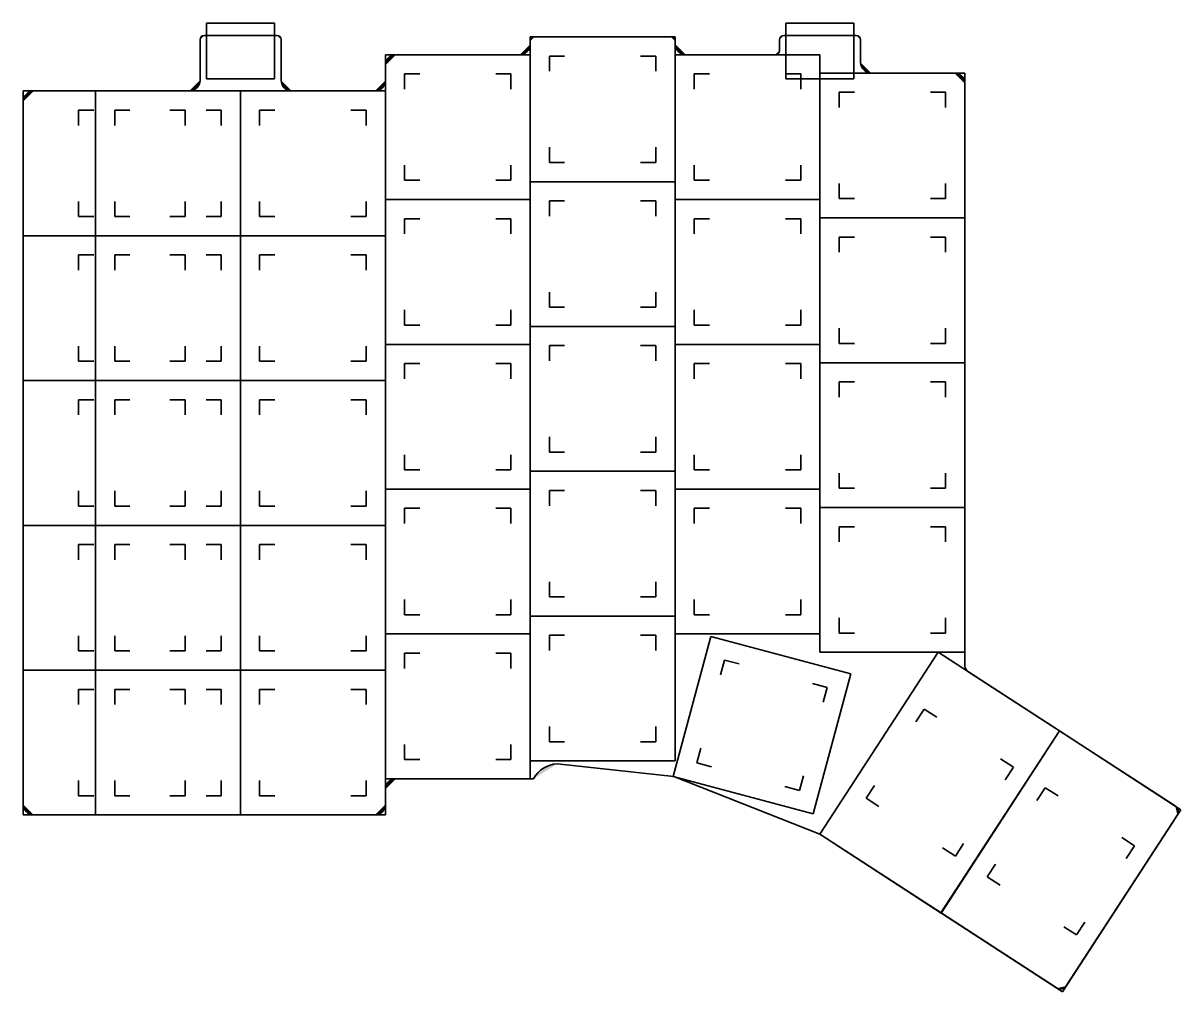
# Model space of a CAD drawing. Header units: inches. Extents: x 40 to 192, y -184 to -57.
import ezdxf

# ---------------------------------------------------------------- set-up
doc = ezdxf.new("R2010")
doc.units = ezdxf.units.IN
doc.header["$MEASUREMENT"] = 0
doc.layers.add('Layer 1', color=7, linetype='Continuous')

# ---------------------------------------------------------------- blocks, each defined once
blk = doc.blocks.new('block 6')
at = {"layer": 'Layer 1', "true_color": 0x010101}
h = blk.add_hatch(color=18, dxfattribs=at)
h.dxf.hatch_style = 2
edge = h.paths.add_edge_path()
edge.add_spline(control_points=[(63.64, -58.27), (63.32, -58.27), (63.07, -58.52), (63.07, -58.84)], knot_values=[0, 0, 0, 0, 0.352778, 0.352778, 0.352778, 0.352778], degree=3, periodic=0)
edge.add_line((63.07, -58.84), (63.64, -58.27))
h = blk.add_hatch(color=18, dxfattribs=at)
h.dxf.hatch_style = 2
edge = h.paths.add_edge_path()
edge.add_spline(control_points=[(73.74, -58.84), (73.74, -58.52), (73.48, -58.27), (73.16, -58.27)], knot_values=[0, 0, 0, 0, 0.352778, 0.352778, 0.352778, 0.352778], degree=3, periodic=0)
edge.add_line((73.16, -58.27), (73.74, -58.84))
h = blk.add_hatch(color=18, dxfattribs=at)
h.dxf.hatch_style = 2
edge = h.paths.add_edge_path()
edge.add_spline(control_points=[(107.07, -58.47), (106.76, -58.47), (106.5, -58.72), (106.5, -59.04)], knot_values=[0, 0, 0, 0, 0.352778, 0.352778, 0.352778, 0.352778], degree=3, periodic=0)
edge.add_line((106.5, -59.04), (107.07, -58.47))
h = blk.add_hatch(color=18, dxfattribs=at)
h.dxf.hatch_style = 2
edge = h.paths.add_edge_path()
edge.add_spline(control_points=[(125.55, -59.04), (125.55, -58.72), (125.3, -58.47), (124.98, -58.47)], knot_values=[0, 0, 0, 0, 0.352778, 0.352778, 0.352778, 0.352778], degree=3, periodic=0)
edge.add_line((124.98, -58.47), (125.55, -59.04))
h = blk.add_hatch(color=18, dxfattribs=at)
h.dxf.hatch_style = 2
edge = h.paths.add_edge_path()
edge.add_spline(control_points=[(139.84, -58.28), (139.52, -58.28), (139.27, -58.53), (139.27, -58.85)], knot_values=[0, 0, 0, 0, 0.352778, 0.352778, 0.352778, 0.352778], degree=3, periodic=0)
edge.add_line((139.27, -58.85), (139.84, -58.28))
h = blk.add_hatch(color=18, dxfattribs=at)
h.dxf.hatch_style = 2
edge = h.paths.add_edge_path()
edge.add_spline(control_points=[(149.94, -58.85), (149.94, -58.53), (149.68, -58.28), (149.36, -58.28)], knot_values=[0, 0, 0, 0, 0.352778, 0.352778, 0.352778, 0.352778], degree=3, periodic=0)
edge.add_line((149.36, -58.28), (149.94, -58.85))
h = blk.add_hatch(color=18, dxfattribs=at)
h.dxf.hatch_style = 2
edge = h.paths.add_edge_path()
edge.add_spline(control_points=[(88.85, -60.82), (88.08, -60.82), (87.45, -61.44), (87.45, -62.22)], knot_values=[0, 0, 0, 0, 0.352778, 0.352778, 0.352778, 0.352778], degree=3, periodic=0)
edge.add_line((87.45, -62.22), (88.85, -60.82))
h = blk.add_hatch(color=18, dxfattribs=at)
h.dxf.hatch_style = 2
edge = h.paths.add_edge_path()
edge.add_spline(control_points=[(105.1, -60.82), (105.88, -60.82), (106.5, -60.19), (106.5, -59.42), (106.5, -59.42), (106.5, -59.42), (106.5, -59.42)], knot_values=[0, 0, 0, 0, 0.352778, 0.352778, 0.352778, 0.705556, 0.705556, 0.705556, 0.705556], degree=3, periodic=0)
edge.add_line((106.5, -59.42), (105.1, -60.82))
h = blk.add_hatch(color=18, dxfattribs=at)
h.dxf.hatch_style = 2
edge = h.paths.add_edge_path()
edge.add_spline(control_points=[(125.55, -59.42), (125.55, -60.19), (126.18, -60.82), (126.95, -60.82), (126.95, -60.82), (126.95, -60.82), (126.95, -60.82)], knot_values=[0, 0, 0, 0, 0.352778, 0.352778, 0.352778, 0.705556, 0.705556, 0.705556, 0.705556], degree=3, periodic=0)
edge.add_line((126.95, -60.82), (125.55, -59.42))
h = blk.add_hatch(color=18, dxfattribs=at)
h.dxf.hatch_style = 2
edge = h.paths.add_edge_path()
edge.add_spline(control_points=[(138.7, -60.82), (139.01, -60.82), (139.27, -60.56), (139.27, -60.25)], knot_values=[0, 0, 0, 0, 0.352778, 0.352778, 0.352778, 0.352778], degree=3, periodic=0)
edge.add_line((139.27, -60.25), (138.7, -60.82))
h = blk.add_hatch(color=18, dxfattribs=at)
h.dxf.hatch_style = 2
edge = h.paths.add_edge_path()
edge.add_spline(control_points=[(149.94, -61.83), (149.94, -62.61), (150.56, -63.23), (151.33, -63.23)], knot_values=[0, 0, 0, 0, 0.352778, 0.352778, 0.352778, 0.352778], degree=3, periodic=0)
edge.add_line((151.33, -63.23), (149.94, -61.83))
h = blk.add_hatch(color=18, dxfattribs=at)
h.dxf.hatch_style = 2
edge = h.paths.add_edge_path()
edge.add_spline(control_points=[(163.65, -64.63), (163.65, -63.86), (163.03, -63.23), (162.25, -63.23)], knot_values=[0, 0, 0, 0, 0.352778, 0.352778, 0.352778, 0.352778], degree=3, periodic=0)
edge.add_line((162.25, -63.23), (163.65, -64.63))
h = blk.add_hatch(color=18, dxfattribs=at)
h.dxf.hatch_style = 2
edge = h.paths.add_edge_path()
edge.add_spline(control_points=[(61.67, -65.58), (62.44, -65.58), (63.07, -64.96), (63.07, -64.18)], knot_values=[0, 0, 0, 0, 0.352778, 0.352778, 0.352778, 0.352778], degree=3, periodic=0)
edge.add_line((63.07, -64.18), (61.67, -65.58))
h = blk.add_hatch(color=18, dxfattribs=at)
h.dxf.hatch_style = 2
edge = h.paths.add_edge_path()
edge.add_spline(control_points=[(73.74, -64.18), (73.74, -64.96), (74.36, -65.58), (75.13, -65.58)], knot_values=[0, 0, 0, 0, 0.352778, 0.352778, 0.352778, 0.352778], degree=3, periodic=0)
edge.add_line((75.13, -65.58), (73.74, -64.18))
h = blk.add_hatch(color=18, dxfattribs=at)
h.dxf.hatch_style = 2
edge = h.paths.add_edge_path()
edge.add_spline(control_points=[(86.05, -65.58), (86.83, -65.58), (87.45, -64.96), (87.45, -64.18)], knot_values=[0, 0, 0, 0, 0.352778, 0.352778, 0.352778, 0.352778], degree=3, periodic=0)
edge.add_line((87.45, -64.18), (86.05, -65.58))
h = blk.add_hatch(color=18, dxfattribs=at)
h.dxf.hatch_style = 2
edge = h.paths.add_edge_path()
edge.add_spline(control_points=[(41.22, -65.58), (40.45, -65.58), (39.83, -66.21), (39.83, -66.98)], knot_values=[0, 0, 0, 0, 0.352778, 0.352778, 0.352778, 0.352778], degree=3, periodic=0)
edge.add_line((39.83, -66.98), (41.22, -65.58))
h = blk.add_hatch(color=18, dxfattribs=at)
h.dxf.hatch_style = 2
edge = h.paths.add_edge_path()
edge.add_spline(control_points=[(163.65, -141.2), (163.65, -141.55), (163.84, -141.87), (164.15, -142.03)], knot_values=[0, 0, 0, 0, 0.352778, 0.352778, 0.352778, 0.352778], degree=3, periodic=0)
edge.add_line((164.15, -142.03), (163.65, -141.2))
h = blk.add_hatch(color=18, dxfattribs=at)
h.dxf.hatch_style = 2
edge = h.paths.add_edge_path()
edge.add_spline(control_points=[(110.05, -154.1), (108.74, -154.17), (107.56, -154.91), (106.94, -156.06)], knot_values=[0, 0, 0, 0, 0.352778, 0.352778, 0.352778, 0.352778], degree=3, periodic=0)
edge.add_line((106.94, -156.06), (110.05, -154.1))
h = blk.add_hatch(color=18, dxfattribs=at)
h.dxf.hatch_style = 2
edge = h.paths.add_edge_path()
edge.add_spline(control_points=[(88.85, -156.07), (88.08, -156.07), (87.45, -156.69), (87.45, -157.47)], knot_values=[0, 0, 0, 0, 0.352778, 0.352778, 0.352778, 0.352778], degree=3, periodic=0)
edge.add_line((87.45, -157.47), (88.85, -156.07))
h = blk.add_hatch(color=18, dxfattribs=at)
h.dxf.hatch_style = 2
edge = h.paths.add_edge_path()
edge.add_spline(control_points=[(39.83, -159.43), (39.83, -160.21), (40.45, -160.83), (41.22, -160.83)], knot_values=[0, 0, 0, 0, 0.352778, 0.352778, 0.352778, 0.352778], degree=3, periodic=0)
edge.add_line((41.22, -160.83), (39.83, -159.43))
h = blk.add_hatch(color=18, dxfattribs=at)
h.dxf.hatch_style = 2
edge = h.paths.add_edge_path()
edge.add_spline(control_points=[(86.05, -160.83), (86.83, -160.83), (87.45, -160.21), (87.45, -159.43)], knot_values=[0, 0, 0, 0, 0.352778, 0.352778, 0.352778, 0.352778], degree=3, periodic=0)
edge.add_line((87.45, -159.43), (86.05, -160.83))
h = blk.add_hatch(color=18, dxfattribs=at)
h.dxf.hatch_style = 2
edge = h.paths.add_edge_path()
edge.add_spline(control_points=[(191.59, -160.83), (191.81, -160.41), (191.68, -159.9), (191.29, -159.63)], knot_values=[0, 0, 0, 0, 0.352778, 0.352778, 0.352778, 0.352778], degree=3, periodic=0)
edge.add_line((191.29, -159.63), (191.59, -160.83))
h = blk.add_hatch(color=18, dxfattribs=at)
h.dxf.hatch_style = 2
edge = h.paths.add_edge_path()
edge.add_spline(control_points=[(175.78, -183.61), (176.2, -183.84), (176.72, -183.71), (176.98, -183.31)], knot_values=[0, 0, 0, 0, 0.352778, 0.352778, 0.352778, 0.352778], degree=3, periodic=0)
edge.add_line((176.98, -183.31), (175.78, -183.61))
at = {"layer": 'Layer 1', "color": 18, "lineweight": 35, "true_color": 0x010101}
for points in [[(63.07, -64.18), (63.07, -58.84)], [(73.16, -58.27), (63.64, -58.27)], [(73.74, -64.18), (73.74, -58.84)], [(106.5, -59.42), (106.5, -59.04)], [(107.07, -58.47), (124.98, -58.47)], [(125.55, -59.04), (125.55, -59.42)], [(139.27, -58.85), (139.27, -60.25)], [(149.36, -58.28), (139.84, -58.28)], [(149.94, -61.83), (149.94, -58.85)], [(93.93, -60.82), (88.85, -60.82)], [(93.93, -60.82), (100.28, -60.82)], [(100.28, -60.82), (105.1, -60.82)], [(130.31, -60.82), (126.95, -60.82)], [(130.31, -60.82), (136.66, -60.82)], [(136.66, -60.82), (138.7, -60.82)], [(87.45, -64.18), (87.45, -62.22)], [(151.33, -63.23), (162.25, -63.23)], [(163.65, -64.63), (163.65, -141.19)], [(39.83, -159.43), (39.83, -66.98)], [(41.22, -65.58), (46.43, -65.58)], [(46.43, -65.58), (52.78, -65.58)], [(52.78, -65.58), (61.67, -65.58)], [(75.13, -65.58), (86.05, -65.58)], [(164.15, -142.03), (191.29, -159.63)], [(125.36, -155.75), (110.05, -154.1)], [(100.15, -156.07), (88.85, -156.07)], [(100.15, -156.07), (106.94, -156.06)], [(144.59, -163.35), (125.36, -155.75)], [(87.45, -157.47), (87.45, -159.43)], [(54.75, -160.83), (41.22, -160.83)], [(54.75, -160.83), (61.1, -160.83)], [(86.05, -160.83), (61.1, -160.83)], [(191.59, -160.83), (176.98, -183.31)], [(160.54, -173.72), (144.59, -163.35)], [(175.78, -183.61), (160.54, -173.72)]]:
    blk.add_lwpolyline(points, dxfattribs=at)
for points in [[(63.64, -58.27), (63.32, -58.27), (63.07, -58.52), (63.07, -58.84)], [(73.74, -58.84), (73.74, -58.52), (73.48, -58.27), (73.16, -58.27)], [(107.07, -58.47), (106.76, -58.47), (106.5, -58.72), (106.5, -59.04)], [(125.55, -59.04), (125.55, -58.72), (125.3, -58.47), (124.98, -58.47)], [(139.84, -58.28), (139.52, -58.28), (139.27, -58.53), (139.27, -58.85)], [(149.94, -58.85), (149.94, -58.53), (149.68, -58.28), (149.36, -58.28)], [(88.85, -60.82), (88.08, -60.82), (87.45, -61.44), (87.45, -62.22)], [(138.7, -60.82), (139.01, -60.82), (139.27, -60.56), (139.27, -60.25)], [(149.94, -61.83), (149.94, -62.61), (150.56, -63.23), (151.33, -63.23)], [(163.65, -64.63), (163.65, -63.86), (163.03, -63.23), (162.25, -63.23)], [(61.67, -65.58), (62.44, -65.58), (63.07, -64.96), (63.07, -64.18)], [(73.74, -64.18), (73.74, -64.96), (74.36, -65.58), (75.13, -65.58)], [(86.05, -65.58), (86.83, -65.58), (87.45, -64.96), (87.45, -64.18)], [(41.22, -65.58), (40.45, -65.58), (39.83, -66.21), (39.83, -66.98)], [(163.65, -141.2), (163.65, -141.55), (163.84, -141.87), (164.15, -142.03)], [(110.05, -154.1), (108.74, -154.17), (107.56, -154.91), (106.94, -156.06)], [(88.85, -156.07), (88.08, -156.07), (87.45, -156.69), (87.45, -157.47)], [(39.83, -159.43), (39.83, -160.21), (40.45, -160.83), (41.22, -160.83)], [(86.05, -160.83), (86.83, -160.83), (87.45, -160.21), (87.45, -159.43)], [(191.59, -160.83), (191.81, -160.41), (191.68, -159.9), (191.29, -159.63)], [(175.78, -183.61), (176.2, -183.84), (176.72, -183.71), (176.98, -183.31)]]:
    blk.add_open_spline(points, degree=3, dxfattribs=at)
for points in [[(105.1, -60.82), (105.88, -60.82), (106.5, -60.19), (106.5, -59.42), (106.5, -59.42), (106.5, -59.42), (106.5, -59.42)], [(125.55, -59.42), (125.55, -60.19), (126.18, -60.82), (126.95, -60.82), (126.95, -60.82), (126.95, -60.82), (126.95, -60.82)]]:
    blk.add_open_spline(points, degree=3, knots=[0, 0, 0, 0, 1, 1, 1, 2, 2, 2, 2], dxfattribs=at)
blk = doc.blocks.new('block 2')
at = {"layer": 'Layer 1'}
blk.add_blockref('block 6', (0, 0), dxfattribs=at)
blk = doc.blocks.new('block 10')
at = {"layer": 'Layer 1', "color": 250, "lineweight": 35, "true_color": 0x231f20}
for points in [[(63.92, -56.67), (72.85, -56.67)], [(63.92, -56.67), (63.92, -63.97)], [(72.85, -56.67), (72.85, -63.97)], [(140.12, -56.69), (149.05, -56.69)], [(140.12, -56.69), (140.12, -63.99)], [(149.05, -56.69), (149.05, -63.99)], [(106.49, -77.52), (106.49, -58.47)], [(106.49, -58.47), (125.54, -58.47)], [(125.54, -58.47), (125.54, -77.52)], [(87.44, -60.82), (106.49, -60.82)], [(87.44, -79.87), (87.44, -60.82)], [(106.49, -60.82), (106.49, -79.87)], [(125.54, -60.82), (144.59, -60.82)], [(125.54, -79.87), (125.54, -60.82)], [(144.59, -60.82), (144.59, -79.87)], [(109.01, -60.99), (109.01, -62.99)], [(111.01, -60.99), (109.01, -60.99)], [(121.01, -60.99), (123.01, -60.99)], [(123.01, -60.99), (123.01, -62.99)], [(91.96, -63.34), (89.96, -63.34)], [(89.96, -63.34), (89.96, -65.34)], [(101.96, -63.34), (103.96, -63.34)], [(103.96, -63.34), (103.96, -65.34)], [(130.06, -63.34), (128.06, -63.34)], [(128.06, -63.34), (128.06, -65.34)], [(140.06, -63.34), (142.06, -63.34)], [(142.06, -63.34), (142.06, -65.34)], [(144.59, -82.28), (144.59, -63.23)], [(144.59, -63.23), (163.64, -63.23)], [(163.64, -63.23), (163.64, -82.28)], [(63.92, -63.97), (72.85, -63.97)], [(140.12, -63.99), (149.05, -63.99)], [(39.81, -65.58), (68.39, -65.58)], [(39.81, -84.63), (39.81, -65.58)], [(49.34, -65.58), (68.39, -65.58)], [(49.34, -84.63), (49.34, -65.58)], [(68.39, -65.58), (68.39, -84.63)], [(68.39, -65.58), (68.39, -84.63)], [(68.39, -84.63), (68.39, -65.58)], [(68.39, -65.58), (87.44, -65.58)], [(87.44, -65.58), (87.44, -84.63)], [(147.11, -65.76), (147.11, -67.76)], [(149.11, -65.76), (147.11, -65.76)], [(159.11, -65.76), (161.11, -65.76)], [(161.11, -65.76), (161.11, -67.76)], [(49.1, -68.11), (47.1, -68.11)], [(47.1, -68.11), (47.1, -70.11)], [(53.86, -68.11), (51.86, -68.11)], [(51.86, -68.11), (51.86, -70.11)], [(59.1, -68.11), (61.1, -68.11)], [(61.1, -68.11), (61.1, -70.11)], [(63.86, -68.11), (65.86, -68.11)], [(65.86, -68.11), (65.86, -70.11)], [(70.91, -68.11), (70.91, -70.11)], [(72.91, -68.11), (70.91, -68.11)], [(82.91, -68.11), (84.91, -68.11)], [(84.91, -68.11), (84.91, -70.11)], [(109.01, -72.99), (109.01, -74.99)], [(123.01, -74.99), (123.01, -72.99)], [(89.96, -75.34), (89.96, -77.34)], [(103.96, -77.34), (103.96, -75.34)], [(109.01, -74.99), (111.01, -74.99)], [(121.01, -74.99), (123.01, -74.99)], [(128.06, -75.34), (128.06, -77.34)], [(142.06, -77.34), (142.06, -75.34)], [(89.96, -77.34), (91.96, -77.34)], [(101.96, -77.34), (103.96, -77.34)], [(125.54, -77.52), (106.49, -77.52)], [(106.49, -96.57), (106.49, -77.52)], [(106.49, -77.52), (125.54, -77.52)], [(125.54, -77.52), (125.54, -96.57)], [(128.06, -77.34), (130.06, -77.34)], [(140.06, -77.34), (142.06, -77.34)], [(147.11, -77.76), (147.11, -79.75)], [(161.11, -79.75), (161.11, -77.76)], [(47.1, -80.11), (47.1, -82.1)], [(51.86, -80.11), (51.86, -82.1)], [(61.1, -82.1), (61.1, -80.11)], [(65.86, -82.1), (65.86, -80.11)], [(70.91, -80.11), (70.91, -82.1)], [(84.91, -82.1), (84.91, -80.11)], [(106.49, -79.87), (87.44, -79.87)], [(87.44, -79.87), (106.49, -79.87)], [(87.44, -98.92), (87.44, -79.87)], [(106.49, -79.87), (106.49, -98.92)], [(109.01, -80.04), (109.01, -82.04)], [(111.01, -80.04), (109.01, -80.04)], [(121.01, -80.04), (123.01, -80.04)], [(123.01, -80.04), (123.01, -82.04)], [(144.59, -79.87), (125.54, -79.87)], [(125.54, -79.87), (144.59, -79.87)], [(125.54, -98.92), (125.54, -79.87)], [(144.59, -79.87), (144.59, -98.92)], [(147.11, -79.75), (149.11, -79.75)], [(159.11, -79.75), (161.11, -79.75)], [(47.1, -82.1), (49.1, -82.1)], [(51.86, -82.1), (53.86, -82.1)], [(59.1, -82.1), (61.1, -82.1)], [(63.86, -82.1), (65.86, -82.1)], [(70.91, -82.1), (72.91, -82.1)], [(82.91, -82.1), (84.91, -82.1)], [(91.96, -82.39), (89.96, -82.39)], [(89.96, -82.39), (89.96, -84.39)], [(101.96, -82.39), (103.96, -82.39)], [(103.96, -82.39), (103.96, -84.39)], [(130.06, -82.39), (128.06, -82.39)], [(128.06, -82.39), (128.06, -84.39)], [(140.06, -82.39), (142.06, -82.39)], [(142.06, -82.39), (142.06, -84.39)], [(163.64, -82.28), (144.59, -82.28)], [(144.59, -82.28), (163.64, -82.28)], [(144.59, -101.33), (144.59, -82.28)], [(163.64, -82.28), (163.64, -101.33)], [(39.81, -84.63), (68.39, -84.63)], [(39.81, -103.68), (39.81, -84.63)], [(39.81, -84.63), (68.39, -84.63)], [(68.39, -84.63), (49.34, -84.63)], [(49.34, -103.68), (49.34, -84.63)], [(49.34, -84.63), (68.39, -84.63)], [(87.44, -84.63), (68.39, -84.63)], [(68.39, -84.63), (68.39, -103.68)], [(68.39, -103.68), (68.39, -84.63)], [(68.39, -84.63), (87.44, -84.63)], [(68.39, -84.63), (68.39, -103.68)], [(87.44, -84.63), (87.44, -103.68)], [(149.11, -84.81), (147.11, -84.81)], [(147.11, -84.81), (147.11, -86.81)], [(159.11, -84.81), (161.11, -84.81)], [(161.11, -84.81), (161.11, -86.81)], [(47.1, -87.16), (47.1, -89.16)], [(49.1, -87.16), (47.1, -87.16)], [(51.86, -87.16), (51.86, -89.16)], [(53.86, -87.16), (51.86, -87.16)], [(59.1, -87.16), (61.1, -87.16)], [(61.1, -87.16), (61.1, -89.16)], [(63.86, -87.16), (65.86, -87.16)], [(65.86, -87.16), (65.86, -89.16)], [(70.91, -87.16), (70.91, -89.16)], [(72.91, -87.16), (70.91, -87.16)], [(82.91, -87.16), (84.91, -87.16)], [(84.91, -87.16), (84.91, -89.16)], [(109.01, -92.04), (109.01, -94.04)], [(123.01, -94.04), (123.01, -92.04)], [(109.01, -94.04), (111.01, -94.04)], [(121.01, -94.04), (123.01, -94.04)], [(89.96, -94.39), (89.96, -96.39)], [(103.96, -96.39), (103.96, -94.39)], [(128.06, -94.39), (128.06, -96.39)], [(142.06, -96.39), (142.06, -94.39)], [(89.96, -96.39), (91.96, -96.39)], [(101.96, -96.39), (103.96, -96.39)], [(125.54, -96.57), (106.49, -96.57)], [(106.49, -96.57), (125.54, -96.57)], [(106.49, -115.62), (106.49, -96.57)], [(125.54, -96.57), (125.54, -115.62)], [(128.06, -96.39), (130.06, -96.39)], [(140.06, -96.39), (142.06, -96.39)], [(147.11, -96.81), (147.11, -98.8)], [(161.11, -98.8), (161.11, -96.81)], [(106.49, -98.92), (87.44, -98.92)], [(87.44, -117.97), (87.44, -98.92)], [(87.44, -98.92), (106.49, -98.92)], [(106.49, -98.92), (106.49, -117.97)], [(144.59, -98.92), (125.54, -98.92)], [(125.54, -117.97), (125.54, -98.92)], [(125.54, -98.92), (144.59, -98.92)], [(144.59, -98.92), (144.59, -117.97)], [(147.11, -98.8), (149.11, -98.8)], [(159.11, -98.8), (161.11, -98.8)], [(47.1, -99.16), (47.1, -101.15)], [(51.86, -99.16), (51.86, -101.15)], [(61.1, -101.15), (61.1, -99.16)], [(65.86, -101.15), (65.86, -99.16)], [(70.91, -99.16), (70.91, -101.15)], [(84.91, -101.15), (84.91, -99.16)], [(111.01, -99.09), (109.01, -99.09)], [(109.01, -99.09), (109.01, -101.09)], [(121.01, -99.09), (123.01, -99.09)], [(123.01, -99.09), (123.01, -101.09)], [(47.1, -101.15), (49.1, -101.15)], [(51.86, -101.15), (53.86, -101.15)], [(59.1, -101.15), (61.1, -101.15)], [(63.86, -101.15), (65.86, -101.15)], [(70.91, -101.15), (72.91, -101.15)], [(82.91, -101.15), (84.91, -101.15)], [(89.96, -101.44), (89.96, -103.44)], [(91.96, -101.44), (89.96, -101.44)], [(101.96, -101.44), (103.96, -101.44)], [(103.96, -101.44), (103.96, -103.44)], [(128.06, -101.44), (128.06, -103.44)], [(130.06, -101.44), (128.06, -101.44)], [(140.06, -101.44), (142.06, -101.44)], [(142.06, -101.44), (142.06, -103.44)], [(163.64, -101.33), (144.59, -101.33)], [(144.59, -101.33), (163.64, -101.33)], [(144.59, -120.38), (144.59, -101.33)], [(163.64, -101.33), (163.64, -120.38)], [(39.81, -103.68), (68.39, -103.68)], [(68.39, -103.68), (39.81, -103.68)], [(39.81, -122.73), (39.81, -103.68)], [(68.39, -103.68), (49.34, -103.68)], [(49.34, -122.73), (49.34, -103.68)], [(49.34, -103.68), (68.39, -103.68)], [(87.44, -103.68), (68.39, -103.68)], [(68.39, -103.68), (87.44, -103.68)], [(68.39, -122.73), (68.39, -103.68)], [(68.39, -103.68), (68.39, -122.73)], [(68.39, -103.68), (68.39, -122.73)], [(87.44, -103.68), (87.44, -122.73)], [(149.11, -103.86), (147.11, -103.86)], [(147.11, -103.86), (147.11, -105.86)], [(159.11, -103.86), (161.11, -103.86)], [(161.11, -103.86), (161.11, -105.86)], [(47.1, -106.21), (47.1, -108.21)], [(49.1, -106.21), (47.1, -106.21)], [(53.86, -106.21), (51.86, -106.21)], [(51.86, -106.21), (51.86, -108.21)], [(61.1, -106.21), (59.1, -106.21)], [(61.1, -108.21), (61.1, -106.21)], [(65.86, -106.21), (63.86, -106.21)], [(65.86, -108.21), (65.86, -106.21)], [(72.91, -106.21), (70.91, -106.21)], [(70.91, -106.21), (70.91, -108.21)], [(82.91, -106.21), (84.91, -106.21)], [(84.91, -106.21), (84.91, -108.21)], [(109.01, -111.09), (109.01, -113.09)], [(123.01, -113.09), (123.01, -111.09)], [(89.96, -113.44), (89.96, -115.44)], [(103.96, -115.44), (103.96, -113.44)], [(109.01, -113.09), (111.01, -113.09)], [(121.01, -113.09), (123.01, -113.09)], [(128.06, -113.44), (128.06, -115.44)], [(142.06, -115.44), (142.06, -113.44)], [(89.96, -115.44), (91.96, -115.44)], [(101.96, -115.44), (103.96, -115.44)], [(106.49, -115.62), (125.54, -115.62)], [(106.49, -134.67), (106.49, -115.62)], [(125.54, -115.62), (106.49, -115.62)], [(125.54, -115.62), (125.54, -134.67)], [(128.06, -115.44), (130.06, -115.44)], [(140.06, -115.44), (142.06, -115.44)], [(147.11, -115.86), (147.11, -117.85)], [(161.11, -117.85), (161.11, -115.86)], [(47.1, -120.2), (47.1, -118.21)], [(51.86, -120.2), (51.86, -118.21)], [(61.1, -120.2), (61.1, -118.21)], [(65.86, -120.2), (65.86, -118.21)], [(70.91, -118.21), (70.91, -120.2)], [(84.91, -120.2), (84.91, -118.21)], [(106.49, -117.97), (87.44, -117.97)], [(87.44, -137.02), (87.44, -117.97)], [(87.44, -117.97), (106.49, -117.97)], [(106.49, -117.97), (106.49, -137.02)], [(111.01, -118.14), (109.01, -118.14)], [(109.01, -118.14), (109.01, -120.14)], [(121.01, -118.14), (123.01, -118.14)], [(123.01, -118.14), (123.01, -120.14)], [(144.59, -117.97), (125.54, -117.97)], [(125.54, -137.02), (125.54, -117.97)], [(125.54, -117.97), (144.59, -117.97)], [(144.59, -117.97), (144.59, -137.02)], [(147.11, -117.85), (149.11, -117.85)], [(159.11, -117.85), (161.11, -117.85)], [(49.1, -120.2), (47.1, -120.2)], [(53.86, -120.2), (51.86, -120.2)], [(59.1, -120.2), (61.1, -120.2)], [(63.86, -120.2), (65.86, -120.2)], [(70.91, -120.2), (72.91, -120.2)], [(82.91, -120.2), (84.91, -120.2)], [(89.96, -120.49), (89.96, -122.49)], [(91.96, -120.49), (89.96, -120.49)], [(101.96, -120.49), (103.96, -120.49)], [(103.96, -120.49), (103.96, -122.49)], [(128.06, -120.49), (128.06, -122.49)], [(130.06, -120.49), (128.06, -120.49)], [(140.06, -120.49), (142.06, -120.49)], [(142.06, -120.49), (142.06, -122.49)], [(163.64, -120.38), (144.59, -120.38)], [(144.59, -120.38), (163.64, -120.38)], [(144.59, -139.43), (144.59, -120.38)], [(163.64, -120.38), (163.64, -139.43)], [(39.81, -122.73), (68.39, -122.73)], [(39.81, -141.78), (39.81, -122.73)], [(68.39, -122.73), (39.81, -122.73)], [(49.34, -141.78), (49.34, -122.73)], [(49.34, -122.73), (68.39, -122.73)], [(68.39, -122.73), (49.34, -122.73)], [(87.44, -122.73), (68.39, -122.73)], [(68.39, -122.73), (68.39, -141.78)], [(68.39, -122.73), (87.44, -122.73)], [(68.39, -141.78), (68.39, -122.73)], [(68.39, -122.73), (68.39, -141.78)], [(87.44, -122.73), (87.44, -141.78)], [(149.11, -122.91), (147.11, -122.91)], [(147.11, -122.91), (147.11, -124.91)], [(159.11, -122.91), (161.11, -122.91)], [(161.11, -122.91), (161.11, -124.91)], [(49.1, -125.26), (47.1, -125.26)], [(47.1, -125.26), (47.1, -127.26)], [(51.86, -125.26), (51.86, -127.26)], [(53.86, -125.26), (51.86, -125.26)], [(59.1, -125.26), (61.1, -125.26)], [(61.1, -125.26), (61.1, -127.26)], [(63.86, -125.26), (65.86, -125.26)], [(65.86, -125.26), (65.86, -127.26)], [(72.91, -125.26), (70.91, -125.26)], [(70.91, -125.26), (70.91, -127.26)], [(82.91, -125.26), (84.91, -125.26)], [(84.91, -125.26), (84.91, -127.26)], [(109.01, -130.14), (109.01, -132.14)], [(123.01, -132.14), (123.01, -130.14)], [(109.01, -132.14), (111.01, -132.14)], [(121.01, -132.14), (123.01, -132.14)], [(89.96, -132.49), (89.96, -134.49)], [(103.96, -134.49), (103.96, -132.49)], [(128.06, -132.49), (128.06, -134.49)], [(142.06, -134.49), (142.06, -132.49)], [(89.96, -134.49), (91.96, -134.49)], [(101.96, -134.49), (103.96, -134.49)], [(125.54, -134.67), (106.49, -134.67)], [(106.49, -134.67), (125.54, -134.67)], [(106.49, -153.72), (106.49, -134.67)], [(125.54, -134.67), (125.54, -153.72)], [(128.06, -134.49), (130.06, -134.49)], [(140.06, -134.49), (142.06, -134.49)], [(147.11, -134.91), (147.11, -136.9)], [(161.11, -136.9), (161.11, -134.91)], [(147.11, -136.9), (149.11, -136.9)], [(159.11, -136.9), (161.11, -136.9)], [(47.1, -137.26), (47.1, -139.25)], [(51.86, -137.26), (51.86, -139.25)], [(61.1, -139.25), (61.1, -137.26)], [(65.86, -139.25), (65.86, -137.26)], [(70.91, -137.26), (70.91, -139.25)], [(84.91, -139.25), (84.91, -137.26)], [(106.49, -137.02), (87.44, -137.02)], [(87.44, -156.07), (87.44, -137.02)], [(87.44, -137.02), (106.49, -137.02)], [(106.49, -137.02), (106.49, -156.07)], [(111.01, -137.19), (109.01, -137.19)], [(109.01, -137.19), (109.01, -139.19)], [(121.01, -137.19), (123.01, -137.19)], [(123.01, -137.19), (123.01, -139.19)], [(125.3, -155.75), (130.23, -137.35)], [(144.59, -137.02), (125.54, -137.02)], [(130.23, -137.35), (148.63, -142.28)], [(47.1, -139.25), (49.1, -139.25)], [(51.86, -139.25), (53.86, -139.25)], [(59.1, -139.25), (61.1, -139.25)], [(63.86, -139.25), (65.86, -139.25)], [(70.91, -139.25), (72.91, -139.25)], [(82.91, -139.25), (84.91, -139.25)], [(89.96, -139.54), (89.96, -141.54)], [(91.96, -139.54), (89.96, -139.54)], [(101.96, -139.54), (103.96, -139.54)], [(103.96, -139.54), (103.96, -141.54)], [(160.13, -139.41), (144.56, -163.37)], [(163.64, -139.43), (144.59, -139.43)], [(176.1, -149.78), (160.13, -139.41)], [(132.02, -140.45), (131.5, -142.38)], [(133.95, -140.96), (132.02, -140.45)], [(39.81, -141.78), (68.39, -141.78)], [(39.81, -141.78), (68.39, -141.78)], [(39.81, -160.83), (39.81, -141.78)], [(68.39, -141.78), (49.34, -141.78)], [(49.34, -141.78), (68.39, -141.78)], [(49.34, -160.83), (49.34, -141.78)], [(87.44, -141.78), (68.39, -141.78)], [(68.39, -141.78), (68.39, -160.83)], [(68.39, -141.78), (87.44, -141.78)], [(68.39, -160.83), (68.39, -141.78)], [(68.39, -141.78), (68.39, -160.83)], [(87.44, -141.78), (87.44, -160.83)], [(148.63, -142.28), (143.7, -160.68)], [(49.1, -144.31), (47.1, -144.31)], [(47.1, -144.31), (47.1, -146.31)], [(53.86, -144.31), (51.86, -144.31)], [(51.86, -144.31), (51.86, -146.31)], [(59.1, -144.31), (61.1, -144.31)], [(61.1, -144.31), (61.1, -146.31)], [(63.86, -144.31), (65.86, -144.31)], [(65.86, -144.31), (65.86, -146.31)], [(72.91, -144.31), (70.91, -144.31)], [(70.91, -144.31), (70.91, -146.31)], [(82.91, -144.31), (84.91, -144.31)], [(84.91, -144.31), (84.91, -146.31)], [(145.54, -144.07), (143.61, -143.55)], [(145.02, -146), (145.54, -144.07)], [(158.28, -146.89), (157.19, -148.57)], [(159.95, -147.98), (158.28, -146.89)], [(109.01, -149.19), (109.01, -151.19)], [(123.01, -151.19), (123.01, -149.19)], [(176.07, -149.76), (160.5, -173.72)], [(176.1, -149.78), (160.54, -173.74)], [(192.04, -160.13), (176.07, -149.76)], [(89.96, -151.54), (89.96, -153.54)], [(103.96, -153.54), (103.96, -151.54)], [(109.01, -151.19), (111.01, -151.19)], [(121.01, -151.19), (123.01, -151.19)], [(128.39, -153.97), (128.91, -152.04)], [(89.96, -153.54), (91.96, -153.54)], [(101.96, -153.54), (103.96, -153.54)], [(125.54, -153.72), (106.49, -153.72)], [(168.34, -153.43), (170.02, -154.52)], [(130.32, -154.49), (128.39, -153.97)], [(170.02, -154.52), (168.93, -156.2)], [(47.1, -156.31), (47.1, -158.3)], [(51.86, -156.31), (51.86, -158.3)], [(61.1, -158.3), (61.1, -156.31)], [(65.86, -158.3), (65.86, -156.31)], [(70.91, -156.31), (70.91, -158.3)], [(84.91, -158.3), (84.91, -156.31)], [(106.49, -156.07), (87.44, -156.07)], [(143.7, -160.68), (125.3, -155.75)], [(141.91, -157.59), (142.43, -155.66)], [(47.1, -158.3), (49.1, -158.3)], [(51.86, -158.3), (53.86, -158.3)], [(59.1, -158.3), (61.1, -158.3)], [(63.86, -158.3), (65.86, -158.3)], [(70.91, -158.3), (72.91, -158.3)], [(82.91, -158.3), (84.91, -158.3)], [(139.98, -157.07), (141.91, -157.59)], [(151.74, -156.96), (150.65, -158.63)], [(174.21, -157.24), (173.12, -158.92)], [(175.89, -158.33), (174.21, -157.24)], [(150.65, -158.63), (152.33, -159.72)], [(39.81, -160.83), (68.39, -160.83)], [(68.39, -160.83), (49.34, -160.83)], [(87.44, -160.83), (68.39, -160.83)], [(192.04, -160.13), (176.48, -184.1)], [(160.54, -173.74), (144.56, -163.37)], [(184.28, -163.78), (185.96, -164.87)], [(160.71, -165.17), (162.39, -166.26)], [(162.39, -166.26), (163.48, -164.58)], [(185.96, -164.87), (184.87, -166.55)], [(167.68, -167.31), (166.59, -168.98)], [(166.59, -168.98), (168.27, -170.07)], [(176.48, -184.1), (160.5, -173.72)], [(178.33, -176.61), (179.42, -174.93)], [(176.65, -175.52), (178.33, -176.61)]]:
    blk.add_lwpolyline(points, dxfattribs=at)

msp = doc.modelspace()

# ---------------------------------------------------------------- block references
at = {"layer": 'Layer 1'}
for name in ['block 10', 'block 2']:
    msp.add_blockref(name, (0, 0), dxfattribs=at)

doc.saveas('drawing.dxf')
